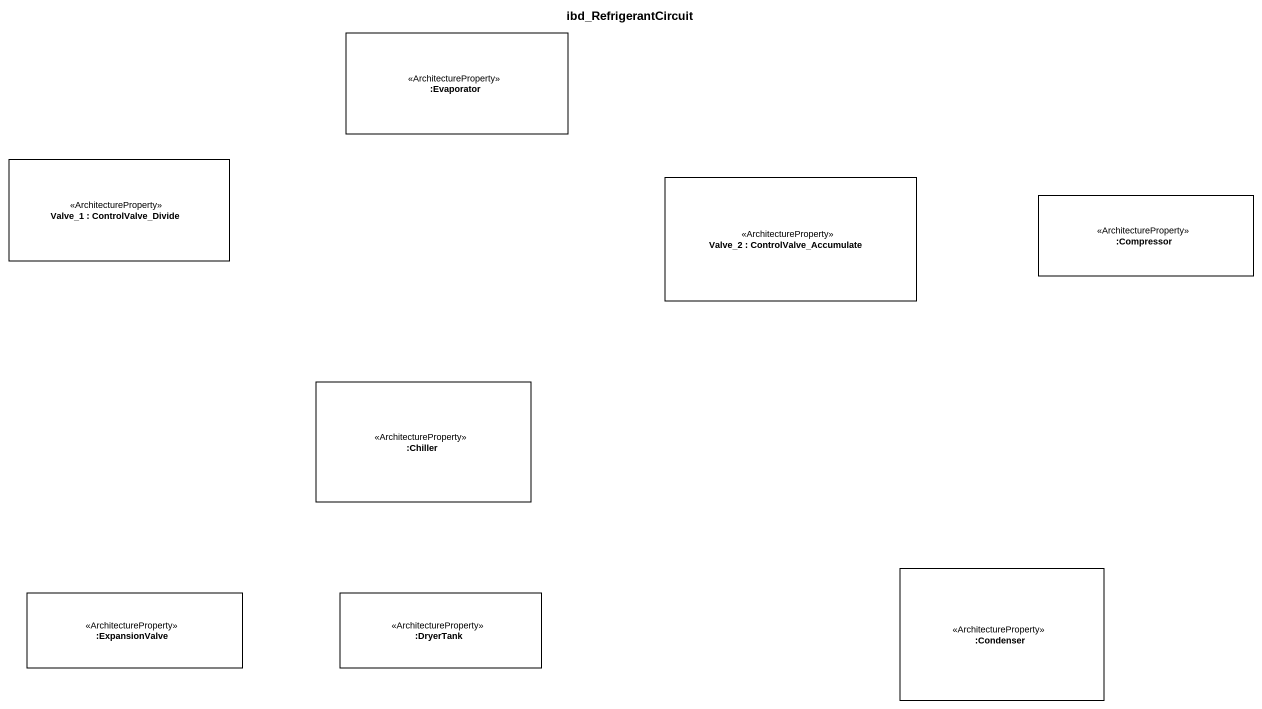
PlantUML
@startuml
title ibd_RefrigerantCircuit
rectangle ":Evaporator" as Evaporator <<ArchitectureProperty>>
rectangle "Valve_1 : ControlValve_Divide" as Valve_1 <<ArchitectureProperty>>
rectangle "Valve_2 : ControlValve_Accumulate" as Valve_2 <<ArchitectureProperty>>
rectangle ":Compressor" as Compressor <<ArchitectureProperty>>
rectangle ":Chiller" as Chiller <<ArchitectureProperty>>
rectangle ":Condenser" as Condenser <<ArchitectureProperty>>
rectangle ":ExpansionValve" as ExpansionValve <<ArchitectureProperty>>
rectangle ":DryerTank" as DryerTank <<ArchitectureProperty>>
@enduml
